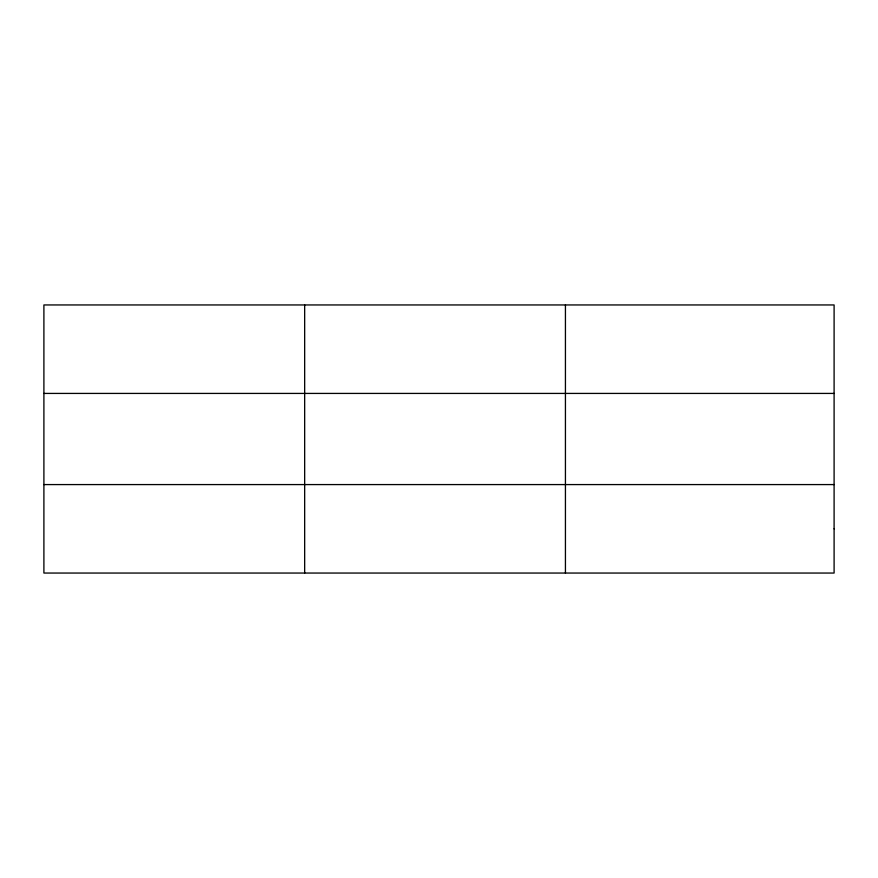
<?xml version="1.0" encoding="UTF-8"?>
<svg xmlns="http://www.w3.org/2000/svg" width="878" height="878" viewBox="0 0 878 878"><rect width="100%" height="100%" fill="white"/><g stroke="black" fill="none" stroke-linecap="round" stroke-linejoin="round"><path stroke-width="1.32" d="M304.666 304.951L304.666 573.049M565.432 304.951L565.432 573.049M43.9 393.421L834.1 393.421M43.9 484.579L834.1 484.579M834.1 528.808L834.1 573.049L43.9 573.049L43.9 304.951L834.1 304.951L834.1 528.808"/></g></svg>
